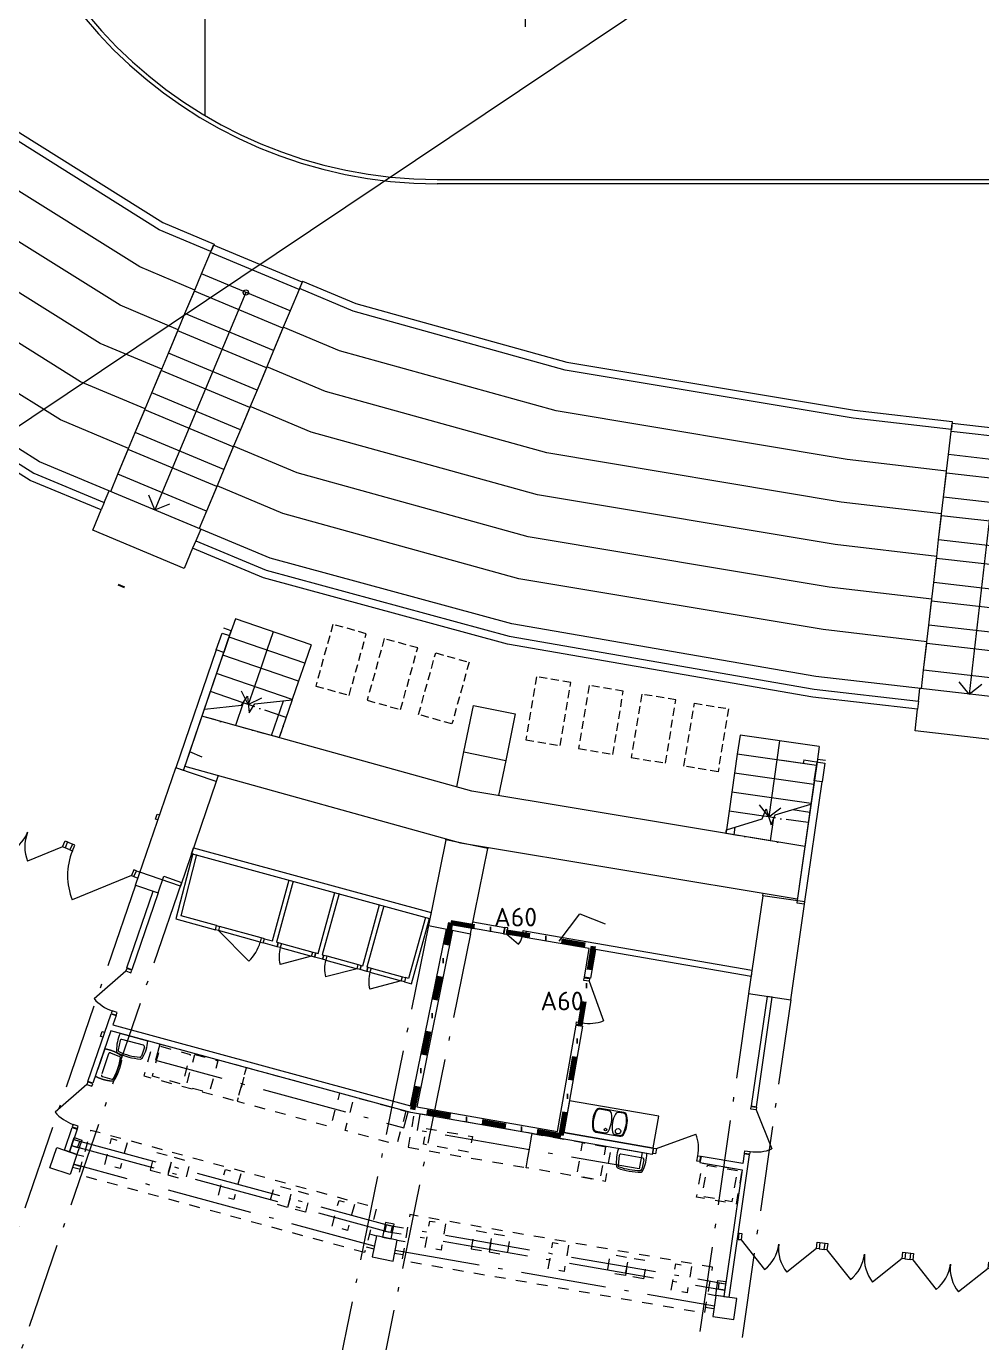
# Model space of a CAD drawing. Header units: millimetres. Extents: x -106764 to 80178, y -104573 to 57950.
# Drawn here: x -29220 to -11311, y -36853 to -12176 of the extents above; entities that cross this region are included whole.
import ezdxf

# ---------------------------------------------------------------- set-up
doc = ezdxf.new("R2010")
doc.units = ezdxf.units.MM
doc.header["$LTSCALE"] = 100
for name, pattern in [('2 Streckad kort', [2.25, 1.5, -0.75]), ('Brand EI 60', [10.5, 4.5, -3, 0, -3]), ('IMPORT-A_PSTRECK_4', [24, 16, -3.6, 0.8, -3.6]), ('IMPORT-DASHED_1', [4, 2, -2]), ('IMPORT-DASHED_2', [6, 4, -2]), ('Overhead', [6.2, 4.2, -1, 0, -1])]:
    doc.linetypes.add(name, pattern=pattern)
for name, color, linetype, lineweight in [('A-------T--', 1, 'Continuous', 13), ('A-------T2N', 1, 'Continuous', 13), ('A----004E-N', 4, 'Continuous', 13), ('A--VE---E-N', 1, 'Continuous', 9), ('A-27C---EJN', 1, 'Continuous', 9), ('A-27D---E-N', 7, 'Continuous', 9), ('A-3311-EA-', 3, 'Continuous', 9), ('A-3652-EA-', 1, 'Continuous', 9), ('A-42D--CE-N', 1, 'Continuous', 9), ('A-43CB--E-N', 3, 'Continuous', 18), ('A-43CB--EJN', 1, 'Continuous', 9), ('A-44B---E-N', 1, 'Continuous', 9), ('A-45C---', 1, '2 Streckad kort', 13), ('A-45CA--E-N', 1, 'Continuous', 9), ('A-45CA--EMN', 4, 'Overhead', 9), ('A-46C---E-N', 1, 'Continuous', 9), ('A-B-B-EI-60', 6, 'Brand EI 60', 100), ('A003', 4, 'Continuous', 9), ('A030', 7, 'Continuous', 9), ('A035', 3, 'Continuous', 9), ('A037', 1, 'IMPORT-A_PSTRECK_4', 9), ('A040', 3, 'Continuous', 9), ('A046', 1, 'Continuous', 9), ('A046-O', 1, 'IMPORT-A_PSTRECK_4', 9), ('A050', 1, 'Continuous', 9), ('A050-B', 1, 'IMPORT-DASHED_2', 9), ('A050-O', 1, 'IMPORT-A_PSTRECK_4', 9), ('A055', 12, 'IMPORT-DASHED_1', 9), ('A055-O', 12, 'IMPORT-A_PSTRECK_4', 9), ('A061', 90, 'Continuous', 9), ('A061-O', 1, 'IMPORT-A_PSTRECK_4', 9), ('A095T', 3, 'Continuous', 9)]:
    doc.layers.add(name, color=color, linetype=linetype, lineweight=lineweight)
doc.styles.add('ISOCPEUR', font='isocpeur.ttf', dxfattribs={"height": 350})

# ---------------------------------------------------------------- blocks, each defined once
blk = doc.blocks.new('HUVUDBALK 3 20 25 4 - HUVUDBALK 3 20 25 42-4460575-A-40_P0010')
at = {"layer": 'A-27D---E-N'}
for p, q in [((-15051, -25942), (-15049, -25933)), ((-15049, -25933), (-14406, -26026)), ((-14849, -26859), (-14533, -26905)), ((-15268, -27447), (-15205, -27013)), ((-15416, -28476), (-15681, -30310)), ((-15416, -28476), (-15409, -28427)), ((-14624, -28590), (-15416, -28476)), ((-14889, -30425), (-14624, -28590)), ((-15681, -30310), (-14889, -30425))]:
    blk.add_line(p, q, dxfattribs=at)
blk = doc.blocks.new('HUVUDBALK 4 19 26 OCH 4 - HUVUDBALK 4 19 26 OCH 41-4461805-A-40_P0010')
at = {"layer": 'A-27D---E-N'}
for p, q in [((-21018, -25778), (-20840, -24906)), ((-20840, -24906), (-20056, -25065)), ((-20056, -25065), (-20234, -25938)), ((-21151, -26434), (-21018, -25778)), ((-21018, -25778), (-20234, -25938)), ((-20234, -25938), (-20368, -26596)), ((-21353, -27427), (-21679, -29032)), ((-21353, -27427), (-21349, -27407)), ((-20569, -27587), (-21353, -27427)), ((-20895, -29191), (-20569, -27587)), ((-20565, -27567), (-20569, -27587)), ((-21679, -29032), (-20895, -29191))]:
    blk.add_line(p, q, dxfattribs=at)
blk = doc.blocks.new('Pelare - Betong - Rektangulär - 400x400-4464509-A-40_P0010')
at = {"layer": 'A-27D---E-N'}
for p, q in [((200, 200), (-200, 200)), ((-200, 200), (-200, -200)), ((200, -200), (200, 200)), ((-200, -200), (200, -200))]:
    blk.add_line(p, q, dxfattribs=at)
blk = doc.blocks.new('Pelare - Betong - Rektangulär - 400x400-4464811-A-40_P0010')
at = {"layer": 'A-27D---E-N'}
for p, q in [((200, 200), (-200, 200)), ((-200, 200), (-200, -200)), ((200, -200), (200, 200)), ((-200, -200), (200, -200))]:
    blk.add_line(p, q, dxfattribs=at)
blk = doc.blocks.new('Scandinavium-Tele Trappa-Ny - Scandinavium-Tele Trappa-V29-A-40_P0010')
at = {"layer": 'A-46C---E-N'}
for p, q in [((-900, -1148), (-900, -800)), ((0, -800), (-212, -1012)), ((0, -800), (212, -1012)), ((0, -5218), (0, -800)), ((900, -800), (900, -1148)), ((-900, -1650), (-900, -1148)), ((-900, -1148), (900, -1148)), ((900, -1148), (900, -1650)), ((-900, -1650), (900, -1650)), ((-900, -1998), (-900, -1683)), ((900, -1686), (900, -1998)), ((-900, -2455), (-900, -1998)), ((-900, -1998), (900, -1998)), ((900, -1998), (900, -2455)), ((-900, -2455), (900, -2455)), ((-900, -2803), (-900, -2488)), ((900, -2491), (900, -2803)), ((-900, -3260), (-900, -2803)), ((-900, -2803), (900, -2803)), ((900, -2803), (900, -3260)), ((-900, -3260), (900, -3260)), ((-900, -3608), (-900, -3293)), ((900, -3296), (900, -3608)), ((-900, -4065), (-900, -3608)), ((-900, -3608), (900, -3608)), ((900, -3608), (900, -4065)), ((-900, -4065), (900, -4065)), ((-900, -4413), (-900, -4098)), ((900, -4101), (900, -4413)), ((-900, -4870), (-900, -4413)), ((-900, -4413), (900, -4413)), ((900, -4413), (900, -4870)), ((-900, -4870), (900, -4870)), ((-900, -5218), (-900, -4903)), ((900, -4906), (900, -5218)), ((-900, -5655), (-900, -5218)), ((-900, -5218), (900, -5218)), ((900, -5218), (900, -5655)), ((-900, -5805), (-900, -5655)), ((-900, -5655), (900, -5655)), ((900, -5655), (900, -5805)), ((-900, -5805), (900, -5805))]:
    blk.add_line(p, q, dxfattribs=at)
blk.add_circle((0, -5218), 50, dxfattribs=at)
blk = doc.blocks.new('Scandinavium-Tele Trappa-Ny - Scandinavium-Tele Trappa-V30-A-40_P0010')
at = {"layer": 'A-46C---E-N'}
for p, q in [((-900, -1148), (-900, -800)), ((0, -800), (-212, -1012)), ((0, -800), (212, -1012)), ((0, -5218), (0, -800)), ((900, -800), (900, -1148)), ((-900, -1650), (-900, -1148)), ((-900, -1148), (900, -1148)), ((900, -1148), (900, -1650)), ((-900, -1650), (900, -1650)), ((-900, -1998), (-900, -1667)), ((900, -1671), (900, -1998)), ((-900, -2455), (-900, -1998)), ((-900, -1998), (900, -1998)), ((900, -1998), (900, -2455)), ((-900, -2455), (900, -2455)), ((-900, -2803), (-900, -2472)), ((900, -2476), (900, -2803)), ((-900, -3260), (-900, -2803)), ((-900, -2803), (900, -2803)), ((900, -2803), (900, -3260)), ((-900, -3260), (900, -3260)), ((-900, -3608), (-900, -3277)), ((900, -3281), (900, -3608)), ((-900, -4065), (-900, -3608)), ((-900, -3608), (900, -3608)), ((900, -3608), (900, -4065)), ((-900, -4065), (900, -4065)), ((-900, -4413), (-900, -4082)), ((900, -4086), (900, -4413)), ((-900, -4870), (-900, -4413)), ((-900, -4413), (900, -4413)), ((900, -4413), (900, -4870)), ((-900, -4870), (900, -4870)), ((-900, -5218), (-900, -4887)), ((900, -4891), (900, -5218)), ((-900, -5655), (-900, -5218)), ((-900, -5218), (900, -5218)), ((900, -5218), (900, -5655)), ((-900, -5805), (-900, -5655)), ((-900, -5655), (900, -5655)), ((900, -5655), (900, -5805)), ((-900, -5805), (900, -5805))]:
    blk.add_line(p, q, dxfattribs=at)
blk.add_circle((0, -5218), 50, dxfattribs=at)
blk = doc.blocks.new('PD15')
at = {"layer": 'A-------T--'}
for p, q in [((156, -60), (657, -561)), ((1576, -60), (1075, -561))]:
    blk.add_line(p, q, dxfattribs=at)
for centre, start, end in [((153, -57), 315, 359.742), ((1579, -57), 180.258, 225)]:
    blk.add_arc(centre, 713, start, end, dxfattribs=at)
at = {"layer": 'A046', "flags": 128}
for points in [[(156, -60), (106, -60), (106, 60), (156, 60)], [(1626, -60), (1576, -60), (1576, 60), (1626, 60)]]:
    blk.add_lwpolyline(points, close=True, dxfattribs=at)
blk = doc.blocks.new('D13')
at = {"layer": 'A-------T--'}
blk.add_line((-50, -120), (-899, -969), dxfattribs=at)
blk.add_arc((-50, -120), 1200, 180, 225, dxfattribs=at)
at = {"layer": 'A046', "flags": 128}
for points in [[(-1300, -120), (-1250, -120), (-1250, 0), (-1300, 0)], [(-50, -120), (0, -120), (0, 0), (-50, 0)]]:
    blk.add_lwpolyline(points, close=True, dxfattribs=at)
blk = doc.blocks.new('Dörrparti ABU')
at = {"layer": 'A-43CB--E-N'}
for p, q in [((-8825, -64289), (-8725, -64289)), ((-7205, -64289), (-7105, -64289)), ((-8825, -64409), (-8725, -64409)), ((-7105, -64409), (-7205, -64409))]:
    blk.add_line(p, q, dxfattribs=at)
at = {"layer": 'A-42D--CE-N'}
for name, p in [('PD15', (-10451, -64349)), ('PD15', (-8831, -64349)), ('D13', (-5805, -64289))]:
    blk.add_blockref(name, p, dxfattribs=at)
blk = doc.blocks.new('Dörrparti DGOR')
at = {"layer": 'A-43CB--E-N'}
for p, q in [((-7755, -60446), (-7655, -60446)), ((-6135, -60446), (-6035, -60446)), ((-4515, -60446), (-4415, -60446)), ((-7755, -60566), (-7655, -60566)), ((-6135, -60566), (-6035, -60566)), ((-4515, -60566), (-4415, -60566))]:
    blk.add_line(p, q, dxfattribs=at)
at = {"layer": 'A-42D--CE-N'}
for name, p in [('PD15', (-9381, -60506)), ('PD15', (-7761, -60506)), ('PD15', (-6141, -60506)), ('D13', (-3115, -60446))]:
    blk.add_blockref(name, p, dxfattribs=at)

msp = doc.modelspace()

# ---------------------------------------------------------------- linework, layer by layer
msp.add_line((-27381.4, -22695.9), (-27501.3, -22646))
at = {"layer": 'A-------T2N'}
for p, q in [((-19233, -29323.5), (-18842, -28815.2)), ((-18842, -28815.2), (-18367.6, -28998.1))]:
    msp.add_line(p, q, dxfattribs=at)
at = {"layer": 'A----004E-N'}
for p, q in [((-25867.8, -13847.8), (-25867.8, 13847.8)), ((-19867.4, -11656.3), (-19867.4, -12184))]:
    msp.add_line(p, q, dxfattribs=at)
at = {"layer": 'A--VE---E-N'}
for p, q in [((-25153.4, -24856.2), (-25299.9, -25283.2)), ((-27172.9, -28276.8), (-26417.7, -26075.9)), ((-25661, -26335.5), (-26417.7, -26075.9)), ((-25661, -26335.5), (-26332.7, -28293.1)), ((-25621.8, -26221.2), (-25661, -26335.5)), ((-26332.7, -28293.1), (-27089.4, -28033.5))]:
    msp.add_line(p, q, dxfattribs=at)
at = {"layer": 'A-27C---EJN'}
for p, q in [((-26727.5, -15987.9), (-29885.5, -14010.1)), ((-29792.9, -13891.1), (-26658.2, -15854.4)), ((-21516, -15046.5), (21516, -15046.5)), ((21516, -15126.5), (-21516, -15126.5)), ((-25758.9, -16395.2), (-26727.5, -15987.9)), ((-26658.2, -15854.4), (-25700.7, -16257)), ((-25700.7, -16257), (-25758.9, -16395.2)), ((-24041.5, -16954.7), (-24099.6, -17092.9)), ((-24041.5, -16954.7), (-23042.3, -17374.8)), ((-23091.7, -17516.7), (-24099.6, -17092.9)), ((-19120.3, -18618.6), (-23091.7, -17516.7)), ((-23042.3, -17374.8), (-19087.9, -18471.9)), ((-29146.9, -20687.5), (-33086.7, -18209.6)), ((-32993.9, -18090.7), (-29077.6, -20553.9)), ((-19087.9, -18471.9), (-13698, -19371.2)), ((-13719.1, -19519.7), (-19120.3, -18618.6)), ((-13698, -19371.2), (-11861.8, -19585.6)), ((-11879.2, -19734.5), (-13719.1, -19519.7)), ((-11861.8, -19585.6), (-11879.2, -19734.5)), ((-27818.2, -21242.8), (-29146.9, -20687.5)), ((-29077.6, -20553.9), (-27760.3, -21104.3)), ((-27760.3, -21104.3), (-27818.2, -21242.8)), ((-26044.1, -21821.4), (-26101.9, -21959.9)), ((-24773, -22515.1), (-26101.9, -21959.9)), ((-26044.1, -21821.4), (-24724.2, -22373)), ((-24724.2, -22373), (-20169, -23611.2)), ((-20201.6, -23757.8), (-24773, -22515.1)), ((-20169, -23611.2), (-14453.4, -24603.5)), ((-14474.8, -24752.1), (-20201.6, -23757.8)), ((-14453.4, -24603.5), (-12496, -24828.9)), ((-12513.1, -24977.9), (-14474.8, -24752.1)), ((-12496, -24828.9), (-12513.1, -24977.9))]:
    msp.add_line(p, q, dxfattribs=at)
for radius in [8580, 8500]:
    msp.add_arc((-21516, -6546.5), radius, 180, 270, dxfattribs=at)
at = {"layer": 'A-3311-EA-'}
for p, q in [((-20271.8, -29185.7), (-20250.7, -29067.5)), ((-19847.1, -29139.5), (-19868.2, -29257.7))]:
    msp.add_line(p, q, dxfattribs=at)
at = {"layer": 'A-3311-EA-', "flags": 128}
for points in [[(-26098.3, -27680.9), (-26417.4, -28906.8), (-25674.7, -29111.3), (-25653.5, -29034.2), (-26320.1, -28850.6), (-26020.9, -27701)], [(-24214.7, -28199), (-24529.9, -29343.6), (-24497.2, -29352.6), (-24518.5, -29429.7), (-24778.1, -29358.2), (-24756.9, -29281.1), (-24607, -29322.4), (-24291.8, -28177.8)], [(-23357.3, -28435.2), (-23672.5, -29579.7), (-23644.1, -29587.5), (-23665.3, -29664.7), (-23814.7, -29623.6), (-23793.4, -29546.4), (-23749.6, -29558.5), (-23434.4, -28413.9)], [(-22520.2, -28665.7), (-22835.4, -29810.3), (-22815.7, -29815.7), (-22836.9, -29892.8), (-22961.5, -29858.5), (-22940.3, -29781.4), (-22912.6, -29789), (-22597.3, -28644.4)], [(-21737.9, -28881.1), (-22053.1, -30025.7), (-22111.9, -30009.5), (-22133.1, -30086.6), (-21997.2, -30124.1), (-21660.8, -28902.4)]]:
    msp.add_lwpolyline(points, dxfattribs=at)
at = {"layer": 'A-3652-EA-', "flags": 128}
for points in [[(-24814.7, -29265.2), (-24836, -29342.3), (-24778.1, -29358.2), (-24756.9, -29281.1), (-24814.7, -29265.2), (-25595.6, -29050.1), (-25616.9, -29127.2), (-25674.7, -29111.3), (-25653.5, -29034.2), (-25595.6, -29050.1)], [(-20212.8, -29196.2), (-20191.7, -29078.1), (-20250.7, -29067.5), (-20271.8, -29185.7), (-20212.8, -29196.2), (-19991, -29383.1)], [(-24836, -29342.3), (-25616.9, -29127.2), (-25048.1, -29703.9)], [(-24439.4, -29368.5), (-24460.6, -29445.7), (-24518.5, -29429.7), (-24497.2, -29352.6), (-24439.4, -29368.5), (-23851.3, -29530.5)], [(-24460.6, -29445.7), (-23872.5, -29607.6), (-23851.3, -29530.5), (-23793.4, -29546.4), (-23814.7, -29623.6), (-23872.5, -29607.6), (-24462.8, -29761.4)], [(-23586.3, -29603.5), (-23607.5, -29680.6), (-23665.3, -29664.7), (-23644.1, -29587.6), (-23586.3, -29603.5), (-22998.1, -29765.5)], [(-23607.5, -29680.6), (-23019.4, -29842.6), (-22998.1, -29765.5), (-22940.3, -29781.4), (-22961.5, -29858.5), (-23019.4, -29842.6), (-23609.7, -29996.4)], [(-22757.9, -29831.6), (-22779.1, -29908.7), (-22836.9, -29892.8), (-22815.7, -29815.7), (-22757.9, -29831.6), (-22169.8, -29993.6)], [(-22779.1, -29908.7), (-22191, -30070.7), (-22169.8, -29993.6), (-22111.9, -30009.5), (-22133.1, -30086.6), (-22191, -30070.7), (-22781.3, -30224.5)]]:
    msp.add_lwpolyline(points, dxfattribs=at)
msp.add_lwpolyline([(-19868.2, -29257.7), (-19927.3, -29247.1), (-19906.2, -29129), (-19847.1, -29139.5)], close=True, dxfattribs=at)
at = {"layer": 'A-3652-EA-'}
for centre, radius, start, end in [((-25616.9, -29127.2), 810, 314.60262, 344.60262), ((-20212.8, -29196.2), 290, 319.88383, 349.88383), ((-23872.5, -29607.6), 610, 164.60262, 194.60262), ((-23019.4, -29842.6), 610, 164.60262, 194.60262), ((-22191, -30070.7), 610, 164.60262, 194.60262)]:
    msp.add_arc(centre, radius, start, end, dxfattribs=at)
at = {"layer": 'A-42D--CE-N'}
for points in [[(-26753, -27052.8), (-26800.4, -27037.2), (-26769.2, -26942.2), (-26721.7, -26957.9)], [(-27781.2, -31127.8), (-27828.7, -31112.2), (-27797.4, -31017.2), (-27749.9, -31032.9)]]:
    msp.add_lwpolyline(points, dxfattribs=at)
at = {"layer": 'A-43CB--E-N'}
for p, q in [((-25658.5, -23863.3), (-26417.7, -26075.9)), ((-26275.8, -26124.5), (-25516.6, -23912)), ((-25516.6, -23912), (-25658.5, -23863.3)), ((-26275.8, -26124.5), (-26417.7, -26075.9)), ((-14448.1, -26317.6), (-14778.4, -28607.6)), ((-14629.9, -28629.1), (-14299.6, -26339)), ((-14299.6, -26339), (-14448.1, -26317.6)), ((-27202.2, -28116.4), (-27128.5, -28147.2)), ((-27156, -28005.7), (-27089.4, -28033.5)), ((-14778.4, -28607.6), (-14629.9, -28629.1)), ((-15870.3, -34922), (-15890.9, -34919.6)), ((-15856.5, -34802.7), (-15873.8, -34800.8))]:
    msp.add_line(p, q, dxfattribs=at)
at = {"layer": 'A-43CB--EJN'}
for p, q in [((-25658.5, -23863.3), (-25551.1, -23550.2)), ((-25551.1, -23550.2), (-25409.2, -23598.8)), ((-25409.2, -23598.8), (-25516.6, -23912)), ((-24624.4, -25470.6), (-24401.4, -24820.8)), ((-24236.8, -24803.3), (-24479.6, -25510.8)), ((-14644.1, -25929.3), (-14654.2, -25999.2)), ((-14644.1, -25929.3), (-14248.7, -25986.3)), ((-14448.1, -26317.6), (-14397.2, -25964.9)), ((-14248.7, -25986.3), (-14299.6, -26339)), ((-16106.4, -27307.4), (-16096, -27235.8)), ((-15937.6, -27188), (-15958.4, -27332.1))]:
    msp.add_line(p, q, dxfattribs=at)
at = {"layer": 'A-44B---E-N'}
for p, q in [((-27090.3, -16686.9), (-30370, -14632.9)), ((-27462.4, -17403.8), (-30866.9, -15271.5)), ((-27834.5, -18120.6), (-31363.8, -15910.2)), ((-25935.4, -16818.1), (-25766.9, -16414.9)), ((-28206.6, -18837.4), (-31860.7, -16548.8)), ((-26061.4, -17119.6), (-27090.3, -16686.9)), ((-28578.7, -19554.2), (-32357.5, -17187.5)), ((-26245.7, -17560.8), (-26061.4, -17119.6)), ((-24106.1, -17108.8), (-24274.5, -17512)), ((-26371.7, -17862.4), (-27462.4, -17403.8)), ((-28973, -20337), (-32846, -17901)), ((-26556.1, -18303.6), (-26371.7, -17862.4)), ((-24402.1, -17817.3), (-24584.9, -18254.8)), ((-23349.8, -18259.8), (-24402.1, -17817.3)), ((-26682.1, -18605.1), (-27834.5, -18120.6)), ((-19290.3, -19386), (-23349.8, -18259.8)), ((-26866.5, -19046.4), (-26682.1, -18605.1)), ((-24712.5, -18560.1), (-24895.3, -18997.6)), ((-23614.5, -19021.8), (-24712.5, -18560.1)), ((-26992.5, -19347.9), (-28206.6, -18837.4)), ((-19464.7, -20173.1), (-23614.5, -19021.8)), ((-27176.8, -19789.2), (-26992.5, -19347.9)), ((-25022.8, -19302.8), (-25205.6, -19740.4)), ((-23879.2, -19783.7), (-25022.8, -19302.8)), ((-13829.3, -20297.2), (-19290.3, -19386)), ((-27302.8, -20090.7), (-28578.7, -19554.2)), ((-19639, -20960.1), (-23879.2, -19783.7)), ((-11933.2, -20204.1), (-11883.2, -19769.9)), ((-27504.5, -20573.4), (-27302.8, -20090.7)), ((-25333.2, -20045.6), (-25516, -20483.1)), ((-24143.9, -20545.7), (-25333.2, -20045.6)), ((-13942.3, -21094.5), (-19464.7, -20173.1)), ((-24646, -22145), (-28973, -20337)), ((-11968.9, -20514.4), (-13829.3, -20297.2)), ((-19813.3, -21747.2), (-24143.9, -20545.7)), ((-12025.3, -21003.8), (-11968.9, -20514.4)), ((-27760.3, -21104.3), (-27667.6, -20882.4)), ((-25643.5, -20788.4), (-25843.7, -21267.4)), ((-24408.5, -21307.7), (-25643.5, -20788.4)), ((-14055.2, -21891.7), (-19639, -20960.1)), ((-12061, -21314.1), (-13942.3, -21094.5)), ((-27976, -21620.6), (-27818.2, -21242.8)), ((-19987.6, -22534.2), (-24408.5, -21307.7)), ((-12117.4, -21803.5), (-12061, -21314.1)), ((-26259.8, -22337.7), (-27976, -21620.6)), ((-25951.4, -21599.6), (-26044.1, -21821.4)), ((-26101.9, -21959.9), (-26259.8, -22337.7)), ((-14168.2, -22689), (-19813.3, -21747.2)), ((-12153.1, -22113.8), (-14055.2, -21891.7)), ((-20121, -23375), (-24646, -22145)), ((-12209.4, -22603.2), (-12153.1, -22113.8)), ((-14281.2, -23486.3), (-19987.6, -22534.2)), ((-12245.2, -22913.6), (-14168.2, -22689)), ((-12301.5, -23402.9), (-12245.2, -22913.6)), ((-14419, -24365), (-20121, -23375)), ((-12337.3, -23713.3), (-14281.2, -23486.3)), ((-12398.8, -24247.3), (-12337.3, -23713.3)), ((-8670, -25027), (-14419, -24365)), ((-12496, -24828.9), (-12468.4, -24589.6)), ((-25927.4, -25109.1), (-26249.3, -26047.2)), ((-20866.2, -26513.3), (-25927.4, -25109.1)), ((-12559.9, -25384.4), (-12513.1, -24977.9)), ((-10712.1, -25597.1), (-12559.9, -25384.4)), ((-26249.3, -26047.2), (-21080.6, -27481.2)), ((-14626.4, -27554.3), (-20866.2, -26513.3)), ((-21080.6, -27481.2), (-14767.8, -28534.4))]:
    msp.add_line(p, q, dxfattribs=at)
at = {"layer": 'A-45C---'}
for p, q in [((-23473.2, -23387.7), (-23794, -24544.1)), ((-22846.9, -23561.5), (-23473.2, -23387.7)), ((-23167.7, -24717.8), (-22846.9, -23561.5)), ((-22509.4, -23654.3), (-22830.2, -24810.6)), ((-21883.1, -23828), (-22509.4, -23654.3)), ((-22203.9, -24984.4), (-21883.1, -23828)), ((-21866.8, -25078.7), (-21546, -23922.4)), ((-21546, -23922.4), (-20919.7, -24096.2)), ((-20919.7, -24096.2), (-21240.5, -25252.5)), ((-19656.2, -24368.6), (-19853.7, -25552.3)), ((-19015.1, -24475.6), (-19656.2, -24368.6)), ((-23794, -24544.1), (-23167.7, -24717.8)), ((-19212.6, -25659.2), (-19015.1, -24475.6)), ((-18669.8, -24533.2), (-18867.3, -25716.8)), ((-18028.7, -24640.2), (-18669.8, -24533.2)), ((-18226.2, -25823.8), (-18028.7, -24640.2)), ((-22830.2, -24810.6), (-22203.9, -24984.4)), ((-17683.3, -24696.9), (-17880.8, -25880.6)), ((-17042.2, -24803.9), (-17683.3, -24696.9)), ((-17239.7, -25987.5), (-17042.2, -24803.9)), ((-16894.6, -26046), (-16697.1, -24862.3)), ((-16697.1, -24862.3), (-16056, -24969.3)), ((-21240.5, -25252.5), (-21866.8, -25078.7)), ((-16056, -24969.3), (-16253.5, -26152.9)), ((-19853.7, -25552.3), (-19212.6, -25659.2)), ((-18867.3, -25716.8), (-18226.2, -25823.8)), ((-17880.8, -25880.6), (-17239.7, -25987.5)), ((-16253.5, -26152.9), (-16894.6, -26046))]:
    msp.add_line(p, q, dxfattribs=at)
at = {"layer": 'A-45CA--E-N'}
for p, q in [((-25301.6, -23285.3), (-25409.2, -23598.8)), ((-23883, -23772.1), (-25301.6, -23285.3)), ((-23883, -23772.1), (-25301.6, -23285.3)), ((-23999.8, -24112.6), (-25418.4, -23625.8)), ((-23999.8, -24112.6), (-25418.4, -23625.8)), ((-24592.3, -23528.7), (-24709.1, -23869.2)), ((-24709.1, -23869.2), (-24825.9, -24209.7)), ((-23883, -23772.1), (-23999.8, -24112.6)), ((-24116.6, -24453.1), (-25535.3, -23966.3)), ((-24116.6, -24453.1), (-25535.3, -23966.3)), ((-23999.8, -24112.6), (-24116.6, -24453.1)), ((-24233.5, -24793.6), (-25652.1, -24306.8)), ((-24233.5, -24793.6), (-25652.1, -24306.8)), ((-24825.9, -24209.7), (-24942.8, -24550.2)), ((-25154.6, -24858.1), (-25768.9, -24647.3)), ((-25154.6, -24858.1), (-25768.9, -24647.3)), ((-25059.6, -24890.7), (-25183.9, -24636.6)), ((-24942.8, -24550.2), (-25059.6, -24890.7)), ((-24116.6, -24453.1), (-24233.5, -24793.6)), ((-25882.4, -24978.1), (-25183.9, -24903.9)), ((-25183.9, -24903.9), (-25076.1, -24735.3)), ((-25076.1, -24735.3), (-25043.1, -25046.1)), ((-25059.6, -24890.7), (-24805.5, -24766.4)), ((-24964.6, -24923.3), (-25059.6, -24890.7)), ((-24964.6, -24923.3), (-25059.6, -24890.7)), ((-25043.1, -25046.1), (-24935.3, -24877.5)), ((-24935.3, -24877.5), (-24236.8, -24803.3)), ((-24233.5, -24793.6), (-24236.8, -24803.3)), ((-15840.5, -25464.4), (-15891.9, -25820.7)), ((-14355.9, -25678.5), (-15840.5, -25464.4)), ((-14355.9, -25678.5), (-15840.5, -25464.4)), ((-15098.2, -25571.5), (-15149.6, -25927.8)), ((-15891.9, -25820.7), (-15943.3, -26177)), ((-14407.3, -26034.8), (-15891.9, -25820.7)), ((-14407.3, -26034.8), (-15891.9, -25820.7)), ((-14355.9, -25678.5), (-14397.2, -25964.9)), ((-15149.6, -25927.8), (-15201, -26284.1)), ((-15943.3, -26177), (-15994.7, -26533.3)), ((-14458.7, -26391.2), (-15943.3, -26177)), ((-14458.7, -26391.2), (-15943.3, -26177)), ((-15201, -26284.1), (-15252.4, -26640.4)), ((-15994.7, -26533.3), (-16046.1, -26889.6)), ((-14510.1, -26747.5), (-15994.7, -26533.3)), ((-14510.1, -26747.5), (-15994.7, -26533.3)), ((-15252.4, -26640.4), (-15303.8, -26996.7)), ((-16046.1, -26889.6), (-16096, -27235.8)), ((-15403.2, -26982.4), (-16046.1, -26889.6)), ((-15403.2, -26982.4), (-16046.1, -26889.6)), ((-15303.8, -26996.7), (-15473.2, -26770.2)), ((-15423.4, -27032.8), (-15348.9, -26847.1)), ((-15348.9, -26847.1), (-15258.6, -27146.3)), ((-15303.8, -26996.7), (-15077.3, -26827.3)), ((-15184.1, -26960.6), (-14511.5, -26757.6)), ((-16096, -27235.8), (-15423.4, -27032.8)), ((-15204.4, -27011), (-15303.8, -26996.7)), ((-15204.4, -27011), (-15303.8, -26996.7)), ((-15258.6, -27146.3), (-15184.1, -26960.6))]:
    msp.add_line(p, q, dxfattribs=at)
at = {"layer": 'A-45CA--EMN'}
for p, q in [((-25059.6, -24890.7), (-25154.6, -24858.1)), ((-25059.6, -24890.7), (-25154.6, -24858.1)), ((-24350.3, -25134.1), (-24964.6, -24923.3)), ((-24350.3, -25134.1), (-24964.6, -24923.3)), ((-24236.8, -24803.3), (-24479.6, -25510.8)), ((-25903.8, -25040.2), (-25927.4, -25109.1)), ((-24479.6, -25510.8), (-25927.4, -25109.1)), ((-15303.8, -26996.7), (-15403.2, -26982.4)), ((-15303.8, -26996.7), (-15403.2, -26982.4)), ((-14561.5, -27103.8), (-15204.4, -27011)), ((-14561.5, -27103.8), (-15204.4, -27011)), ((-16096, -27235.8), (-16106.4, -27307.4)), ((-14626.4, -27554.3), (-16106.4, -27307.4)), ((-14616.2, -27483.5), (-14626.4, -27554.3))]:
    msp.add_line(p, q, dxfattribs=at)
at = {"layer": 'A-B-B-EI-60'}
for p, q in [((-21972.6, -32483.9), (-21259.6, -28976.5)), ((-21259.6, -28976.5), (-18594.6, -29419)), ((-18594.6, -29419), (-19198.5, -32974)), ((-19198.5, -32974), (-21972.6, -32483.9))]:
    msp.add_line(p, q, dxfattribs=at)
at = {"layer": 'A003'}
msp.add_line((44082.9, 29537.8), (-44082.9, -29537.8), dxfattribs=at)
at = {"layer": 'A030', "flags": 128}
for points in [[(-25925.4, -25873.6), (-26156.6, -25777), (-25377.6, -23506.9), (-25519.5, -23458.3)], [(-14241.6, -25937), (-14390.7, -25919.8), (-14733.3, -28295.2)], [(-27172.9, -28276.8), (-26747.3, -28422.9), (-26640.1, -28110.4), (-26309, -28224)]]:
    msp.add_lwpolyline(points, dxfattribs=at)
msp.add_lwpolyline([(-28270.4, -33323.8), (-28400.2, -33702.2), (-28778.6, -33572.3), (-28648.8, -33194)], close=True, dxfattribs=at)
at = {"layer": 'A035', "flags": 128}
for points in [[(-21629.2, -28786.6), (-21653.2, -28904.4), (-26125.3, -27688.7), (-26086.3, -27574.9)], [(-26841.9, -28390.4), (-26747.3, -28422.9), (-27240.6, -29860.6), (-27335.2, -29828.1)], [(-27595.7, -30895.2), (-22019.1, -32411.3), (-21345.7, -29098.7), (-21228.1, -29122.6), (-21901.4, -32434.8), (-19261.2, -32893.2), (-18914.8, -30898), (-18796.6, -30918.6), (-19143, -32913.7), (-17468.1, -33204.5), (-17488.6, -33322.7), (-22013.6, -32537.1), (-27634.7, -31009), (-27970.9, -31988.8), (-28065.5, -31956.3), (-27630.6, -30688.8), (-27536, -30721.3)], [(-20250.7, -29067.5), (-20271.3, -29185.8), (-20872.8, -29081.3), (-20848.9, -28963.7)], [(-15531.6, -32428.8), (-15235.3, -30374.5), (-15334.3, -30360.2), (-15630.6, -32414.5)], [(-28360.8, -32817), (-28266.2, -32849.5), (-28412.3, -33275.1), (-28506.9, -33242.7)], [(-16592, -33478.4), (-15803.8, -33615.3), (-16146, -35987.5), (-16047, -36001.8), (-15661.5, -33329.4), (-15760.5, -33315.2), (-15786.7, -33496.4), (-16571.5, -33360.2)]]:
    msp.add_lwpolyline(points, close=True, dxfattribs=at)
msp.add_lwpolyline([(-15617.5, -29872), (-15634.6, -29990.8), (-18547.7, -29485), (-18640.9, -30022), (-18759.2, -30001.4), (-18665.9, -29464.5), (-19867.2, -29255), (-19846.6, -29136.8), (-15617.5, -29872), (-15634.6, -29990.8)], dxfattribs=at)
at = {"layer": 'A037'}
for p, q in [((-27172.9, -28276.8), (-32258.3, -43097.2)), ((-26309, -28224), (-31501.7, -43356.8)), ((-21678.9, -29031), (-23665.1, -38802.2)), ((-20894.9, -29190.3), (-22884.1, -38975.8)), ((-15680.7, -30310.3), (-17076.1, -39984.2)), ((-14888.9, -30424.5), (-16284.3, -40098.4))]:
    msp.add_line(p, q, dxfattribs=at)
at = {"layer": 'A040', "flags": 128}
for points in [[(-28270.4, -33323.8), (-28412.3, -33275.1), (-28320.2, -33006.7), (-28178.3, -33055.4)], [(-22544.9, -34872.6), (-22378.3, -34906.4), (-22322.5, -34632.1), (-22489.1, -34598.2)], [(-16254.3, -35687.5), (-16105.8, -35708.9), (-16146, -35987.5), (-16294.4, -35966.1)]]:
    msp.add_lwpolyline(points, close=True, dxfattribs=at)
at = {"layer": 'A046'}
msp.add_line((-27950.4, -30403.8), (-27354.7, -29884.9), dxfattribs=at)
at = {"layer": 'A046', "flags": 128}
for points in [[(-27338.5, -29837.6), (-27354.7, -29884.9), (-27260.1, -29917.3), (-27243.9, -29870)], [(-27611.1, -30632.1), (-27627.3, -30679.4), (-27532.7, -30711.8), (-27516.5, -30664.6)], [(-18806, -30856), (-18814.6, -30905.3), (-18913.1, -30888.2), (-18904.6, -30838.9)], [(-28341.4, -32760.3), (-28357.6, -32807.6), (-28263, -32840), (-28246.8, -32792.7)], [(-15653, -33270.1), (-15660.1, -33319.5), (-15759.1, -33305.3), (-15751.9, -33255.8)], [(-16630.6, -33349.9), (-16581.3, -33358.5), (-16598.4, -33457), (-16647.7, -33448.4)]]:
    msp.add_lwpolyline(points, close=True, dxfattribs=at)
for points in [[(-18670.6, -30077.7), (-18769.2, -30060.6), (-18760.6, -30011.3), (-18662.1, -30028.5), (-18670.6, -30077.7), (-18398.7, -30819.5)], [(-28085, -32013.1), (-27990.4, -32045.5), (-27974.1, -31998.2), (-28068.7, -31965.8), (-28085, -32013.1), (-28680.6, -32532)], [(-15540.2, -32488.1), (-15639.2, -32473.9), (-15632, -32424.4), (-15533, -32438.7), (-15540.2, -32488.1), (-15246.9, -33221.7)], [(-17409, -33214.8), (-17426.1, -33313.3), (-17475.3, -33304.8), (-17458.2, -33206.2), (-17409, -33214.8), (-16667.3, -32942.6)]]:
    msp.add_lwpolyline(points, dxfattribs=at)
at = {"layer": 'A046'}
for centre, start, end in [((-27354.7, -29884.9), 221.06104, 251.06104), ((-18670.6, -30077.7), 260.1321, 290.1321), ((-28085, -32013.1), 221.06104, 251.06104), ((-17409, -33214.8), 350.15058, 20.15058), ((-15540.2, -32488.1), 261.79212, 291.79212)]:
    msp.add_arc(centre, 790, start, end, dxfattribs=at)
at = {"layer": 'A046-O'}
for p, q in [((-22696.7, -35042.2), (-28334.2, -33509.6)), ((-22304.7, -35121.5), (-16322.4, -36160.2))]:
    msp.add_line(p, q, dxfattribs=at)
at = {"layer": 'A050'}
for p, q in [((-26940.9, -31197.6), (-27460, -31056.5)), ((-27461.4, -31188.4), (-27499.6, -31365)), ((-27025.4, -31277), (-27427.4, -31167.8)), ((-27006.5, -31312.1), (-27062.9, -31483.6)), ((-18299.8, -32504.2), (-18466.5, -32475.3)), ((-18021.3, -32537.4), (-18464, -32460.5)), ((-18023.9, -32552.1), (-18111.9, -32536.9)), ((-18541, -32903.9), (-18098.3, -32980.7)), ((-18538.4, -32889.1), (-18371.6, -32918.1)), ((-18183.7, -32950.7), (-18095.7, -32966)), ((-17587.1, -33305.6), (-18117.2, -33213.6)), ((-18106.2, -33345.1), (-18127.8, -33524.5)), ((-17663.8, -33392.6), (-18074.3, -33321.4)), ((-17641.8, -33425.8), (-17681.9, -33601.8))]:
    msp.add_line(p, q, dxfattribs=at)
at = {"layer": 'A050', "flags": 128}
msp.add_lwpolyline([(-19142.2, -32909.3), (-17467.3, -33200.1), (-17364.7, -32609), (-19039.6, -32318.1)], close=True, dxfattribs=at)
at = {"layer": 'A050'}
for centre, radius in [((-18361.3, -32858.9), 25), ((-18127.7, -32889.4), 50)]:
    msp.add_circle(centre, radius, dxfattribs=at)
for centre, radius, start, end in [((-26789.6, -31370.1), 740.2, 154.93381, 180.70536), ((-27434.6, -31194.2), 27.4, 74.79158, 167.79689), ((-27677.8, -31128.6), 740.2, 328.8778, 354.64935), ((-27032.6, -31303.5), 27.4, 341.78627, 74.79158), ((-27488.2, -31384), 41.7, 173.39482, 234.00617), ((-26994.2, -30368.3), 1170.6, 243.70397, 265.87919), ((-27472.8, -31370.9), 27.4, 167.79689, 246.88442), ((-26998.6, -30383.6), 1122.6, 244.40994, 265.2334), ((-27089, -31475), 27.5, 263.89618, 341.78627), ((-27082.4, -31494.3), 41.7, 275.57699, 336.18834), ((-18077.9, -32755.9), 531.2, 150.95638, 189.3443), ((-18077.9, -32755.9), 516.2, 150.95638, 189.3443), ((-18476.8, -32534.4), 75, 80.15034, 150.95638), ((-18476.8, -32534.4), 60, 80.15034, 150.95638), ((-18760.2, -32637.4), 516.3, 330.95638, 9.3443), ((-18310, -32563.4), 60, 9.3443, 80.15034), ((-17723.2, -32817.5), 516.3, 150.95638, 189.3443), ((-18122.1, -32596), 60, 80.15034, 150.95638), ((-18034.2, -32611.3), 60, 9.3443, 80.15034), ((-18034.2, -32611.3), 75, 9.3443, 80.15034), ((-18484.4, -32685.3), 516.3, 330.95638, 9.3443), ((-18484.4, -32685.3), 531.3, 330.95638, 9.3443), ((-18528.1, -32830), 75, 189.3443, 260.15034), ((-18528.1, -32830), 60, 189.3443, 260.15034), ((-18361.3, -32858.9), 60, 260.15034, 330.95638), ((-18173.4, -32891.6), 60, 189.3443, 260.15034), ((-18085.5, -32906.8), 75, 260.15034, 330.95638), ((-18085.5, -32906.8), 60, 260.15034, 330.95638), ((-17420.4, -33463.2), 740.2, 160.29282, 186.06436), ((-18327.3, -33305.7), 740.2, 334.2368, 0.00835), ((-18114.7, -33542.3), 41.7, 178.75382, 239.36517), ((-18100.5, -33527.8), 27.4, 173.15589, 252.24342), ((-17720.7, -32500.6), 1122.6, 249.76894, 270.5924), ((-18079, -33348.4), 27.4, 80.15058, 173.15589), ((-17668.5, -33419.7), 27.4, 347.14527, 80.15058), ((-17717.7, -32484.9), 1170.6, 249.06297, 271.23819), ((-17708.7, -33595.7), 27.5, 269.25518, 347.14527), ((-17700.3, -33614.3), 41.7, 280.93599, 341.54734)]:
    msp.add_arc(centre, radius, start, end, dxfattribs=at)
at = {"layer": 'A050-B'}
for p, q in [((-27750.6, -31346.7), (-27925.2, -31855.6)), ((-27676.8, -31436.2), (-27812, -31830.3)), ((-27640.6, -31419.7), (-27473.1, -31487.2)), ((-27793.6, -31865.6), (-27619.9, -31915.2))]:
    msp.add_line(p, q, dxfattribs=at)
for centre, radius, start, end in [((-27867.4, -32077.6), 740.2, 55.14726, 80.91881), ((-27650.9, -31445.1), 27.4, 68.05573, 161.06104), ((-28566.7, -31351.4), 1122.6, 330.6794, 351.50287), ((-28581.6, -31346), 1170.6, 329.97343, 352.14865), ((-27483.4, -31512.6), 27.5, 350.16564, 68.05573), ((-27463.7, -31507.2), 41.7, 1.84645, 62.4578), ((-27786.1, -31839.2), 27.4, 161.06104, 254.06635), ((-27568.7, -31207), 740.2, 241.20328, 266.97482), ((-27612.3, -31888.8), 27.4, 254.06635, 333.15388), ((-27600.2, -31905.1), 41.7, 259.66429, 320.27563)]:
    msp.add_arc(centre, radius, start, end, dxfattribs=at)
at = {"layer": 'A050-O', "flags": 128}
msp.add_lwpolyline([(-17677.9, -33289.9), (-17730.9, -33595.3), (-21893.7, -32872.6)], dxfattribs=at)
at = {"layer": 'A055'}
for p, q in [((-28351.7, -33560.8), (-28207.4, -33600)), ((-28334.2, -33509.6), (-28189.9, -33548.8)), ((-28270.4, -33323.8), (-28141.9, -33358.8)), ((-22786.2, -34814.7), (-22657.6, -34849.7)), ((-22265.6, -34929.4), (-22117.6, -34955.1)), ((-22851.8, -35056), (-22707.5, -35095.2)), ((-22315.4, -35174.4), (-22160.3, -35201.4)), ((-16442.5, -35940.4), (-16294.4, -35966.1)), ((-16485.2, -36186.7), (-16337.2, -36212.4))]:
    msp.add_line(p, q, dxfattribs=at)
at = {"layer": 'A055', "flags": 128}
for points in [[(-25094.3, -31699.7), (-26845.7, -31223.6), (-27016.3, -31850.8), (-25264.8, -32327)], [(-26705.2, -31297.4), (-26145.5, -31449.6), (-26297.7, -32009.3), (-26857.3, -31857.1)], [(-26061.5, -31449.6), (-25627.3, -31567.7), (-25791.2, -32170.8), (-26225.5, -32052.7)], [(-23342.9, -32175.8), (-25094.3, -31699.7), (-25264.8, -32327), (-23513.4, -32803.1)], [(-22106.1, -32511.9), (-22276.6, -33139.2), (-23241.6, -32876.9), (-23071.1, -32249.6)], [(-22060.2, -33188.7), (-19848.3, -33572.7), (-19737.2, -32932.3), (-21949.1, -32548.3)], [(-22880.7, -35162.1), (-28236.3, -33706.2), (-28008.1, -32866.6), (-22652.4, -34322.6)], [(-27751.3, -33510.7), (-27620.1, -33028.2), (-27330.6, -33106.9), (-27461.8, -33589.4)], [(-21725, -32836.8), (-20858, -32987.3), (-20909.3, -33282.9), (-21776.3, -33132.4)], [(-19737.2, -32932.3), (-18259.4, -33189.1), (-18370.3, -33828.9), (-19848.3, -33572.7)], [(-26899.2, -33616.7), (-26566.3, -33707.2), (-26475.8, -33374.3), (-26808.7, -33283.8)], [(-18355, -33185.2), (-18798.4, -33108.3), (-18905.2, -33724.1), (-18461.8, -33801)], [(-26566.3, -33707.2), (-26233.4, -33797.7), (-26142.9, -33464.8), (-26475.8, -33374.3)], [(-16542.7, -33487), (-15803.8, -33615.3), (-15914.8, -34255.1), (-16653.7, -34127)], [(-15886.9, -33633.3), (-16458.4, -33534.2), (-16557.5, -34105.6), (-15986, -34204.7)], [(-25620.3, -34090), (-25489.2, -33607.5), (-25199.7, -33686.2), (-25330.8, -34168.7)], [(-24321.3, -34317.5), (-24654.2, -34227), (-24563.7, -33894.1), (-24230.8, -33984.6)], [(-23988.3, -34408), (-24321.3, -34317.5), (-24230.8, -33984.6), (-23897.8, -34075.1)], [(-23489.4, -34669.3), (-23358.3, -34186.8), (-23068.8, -34265.5), (-23199.9, -34748)], [(-16355.2, -35437.9), (-22030.3, -34452.6), (-22179.2, -35309.8), (-16504.1, -36295.1)], [(-21741.5, -35066), (-21656, -34573.4), (-21360.4, -34624.7), (-21445.9, -35117.3)], [(-20883.3, -35091.9), (-20543.4, -35151), (-20484.4, -34811.1), (-20824.3, -34752)], [(-20543.4, -35151), (-20203.5, -35210), (-20144.5, -34870.1), (-20484.4, -34811.1)], [(-19435.5, -35466.4), (-19350, -34973.8), (-19054.4, -35025.1), (-19139.9, -35517.7)], [(-17990.6, -35594.2), (-18330.5, -35535.2), (-18271.5, -35195.3), (-17931.5, -35254.3)], [(-17650.7, -35653.2), (-17990.6, -35594.2), (-17931.5, -35254.3), (-17591.6, -35313.3)], [(-17129.5, -35866.8), (-17044, -35374.1), (-16748.4, -35425.5), (-16833.9, -35918.1)]]:
    msp.add_lwpolyline(points, close=True, dxfattribs=at)
at = {"layer": 'A055-O'}
msp.add_line((-21840.6, -32567.2), (-21893.7, -32872.6), dxfattribs=at)
at = {"layer": 'A055-O', "flags": 128}
for points in [[(-26718, -31258.2), (-26799.3, -31557.4), (-22143.3, -32823.1), (-22061.9, -32524)], [(-17677.9, -33289.9), (-17730.9, -33595.3), (-21893.7, -32872.6)]]:
    msp.add_lwpolyline(points, dxfattribs=at)
at = {"layer": 'A061', "flags": 128}
for points in [[(-28372.1, -33158.1), (-28258.6, -33197), (-28219.7, -33083.5), (-28333.2, -33044.6)], [(-22496.5, -34760), (-22378.9, -34783.9), (-22355, -34666.3), (-22472.6, -34642.4)], [(-16128.6, -35867.3), (-16247.4, -35850.1), (-16230.3, -35731.4), (-16111.5, -35748.5)]]:
    msp.add_lwpolyline(points, close=True, dxfattribs=at)
at = {"layer": 'A061-O', "flags": 128}
for points in [[(-28333.2, -33044.6), (-22409.5, -34655), (-16111.5, -35748.4)], [(-28372.2, -33158.3), (-22435.5, -34772.2), (-16128.6, -35867.3)]]:
    msp.add_lwpolyline(points, dxfattribs=at)

# ---------------------------------------------------------------- block references
at = {"layer": 'A-27D---E-N'}
for name in ['HUVUDBALK 4 19 26 OCH 4 - HUVUDBALK 4 19 26 OCH 41-4461805-A-40_P0010', 'HUVUDBALK 3 20 25 4 - HUVUDBALK 3 20 25 42-4460575-A-40_P0010']:
    msp.add_blockref(name, (0, 0), dxfattribs=at)
for name, p, rotation in [('Pelare - Betong - Rektangulär - 400x400-4464811-A-40_P0010', (-22501.7, -35086.7), 348.5097919942573), ('Pelare - Betong - Rektangulär - 400x400-4464509-A-40_P0010', (-16125.1, -36192.7), 351.7921242196405)]:
    msp.add_blockref(name, p, dxfattribs=dict(at, rotation=rotation))
at = {"layer": 'A-42D--CE-N', "rotation": 337.3561125623439}
msp.add_blockref('Dörrparti ABU', (2953.2, 29092.5), dxfattribs=at)
at = {"layer": 'A-43CB--E-N', "rotation": 353.4133636389359}
msp.add_blockref('Dörrparti DGOR', (290.7, 24180.4), dxfattribs=at)
at = {"layer": 'A-46C---E-N'}
for name, p, rotation in [('Scandinavium-Tele Trappa-Ny - Scandinavium-Tele Trappa-V30-A-40_P0010', (-27116.7, -21979.7), 157.3228054577089), ('Scandinavium-Tele Trappa-Ny - Scandinavium-Tele Trappa-V29-A-40_P0010', (-11636, -25490.8), 173.4312954890663)]:
    msp.add_blockref(name, p, dxfattribs=dict(at, rotation=rotation))

# ---------------------------------------------------------------- texts
at = {"layer": 'A095T', "char_height": 350, "width": 962.086, "attachment_point": 1, "line_spacing_factor": 1.149209, "style": 'ISOCPEUR'}
for insert in [(-20453.2, -28700.1), (-19581.6, -30272.6)]:
    msp.add_mtext('A60', dxfattribs=dict(at, insert=insert))

doc.saveas('drawing.dxf')
